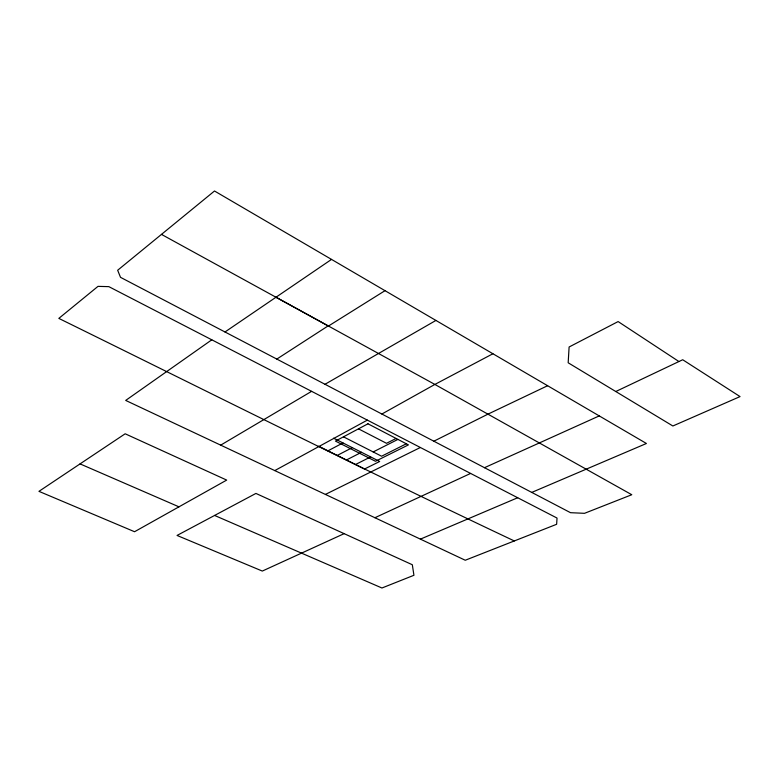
<?xml version="1.0" encoding="UTF-8"?>
<svg xmlns="http://www.w3.org/2000/svg" width="779" height="779" viewBox="0 0 779 779"><rect width="100%" height="100%" fill="white"/><g stroke="black" fill="none" stroke-linecap="round" stroke-linejoin="round"><path stroke-width="1.17" d="M211.8 339.819L125.692 400.425L465.258 560.247L556.634 524.286L557.034 518.054L108.836 286.643L97.998 286.37L58.824 318.397C210.466 392.976 361.505 468.754 514.306 540.947M224.995 331.981L331.523 259.407L646.424 443.485L531.745 492.416M80.052 463.894L38.95 491.354L134.553 531.726L226.689 480.088L125.166 433.786L80.052 463.894L178.975 506.837M276.798 359.09L328.154 325.875M385.03 290.655L328.436 326.05L275.99 297.257M311.6 391.35L220.7 445.14M324.989 384.29L435.928 320.432M274.783 470.584L367.337 420.115M381.866 414.029L434.877 384.437L492.893 353.763M214.595 515.445L255.921 493.428L412.325 564.746L413.931 575.282L381.953 587.999L214.595 515.445L177.037 535.446L262.319 571.065L344.133 533.654M327.988 450.817L342.964 442.93M337.249 455.433L352.274 447.633M346.421 459.999L361.495 452.297M396.083 438.45L386.501 443.309L358.486 428.849M373.18 451.937L397.923 439.405M355.506 464.518L370.629 456.913M406.326 443.787L381.603 456.221L343.471 436.834M433.825 441.216L488.199 414.029L547.588 385.732M325.427 494.412L420.348 447.497M615.79 391.516L682.706 359.742L740.05 396.589L672.871 425.986L568.173 362.78L569.108 346.996L618.127 321.571L678.899 361.524M374.913 517.733L470.574 473.447M599.217 415.918L484.489 467.702M420.397 539.136L517.684 497.742M318.65 446.172L364.514 469.007L379.685 461.489L333.578 438.188M161.467 234.391L434.877 384.437L631.788 494.723L584.513 513.322L570.52 512.689L120.511 277.334L117.658 270.255L214.498 191.001L331.523 259.407M367.97 423.795L335.457 441.089L375.478 461.275L408.43 444.887L367.97 423.795"/></g></svg>
